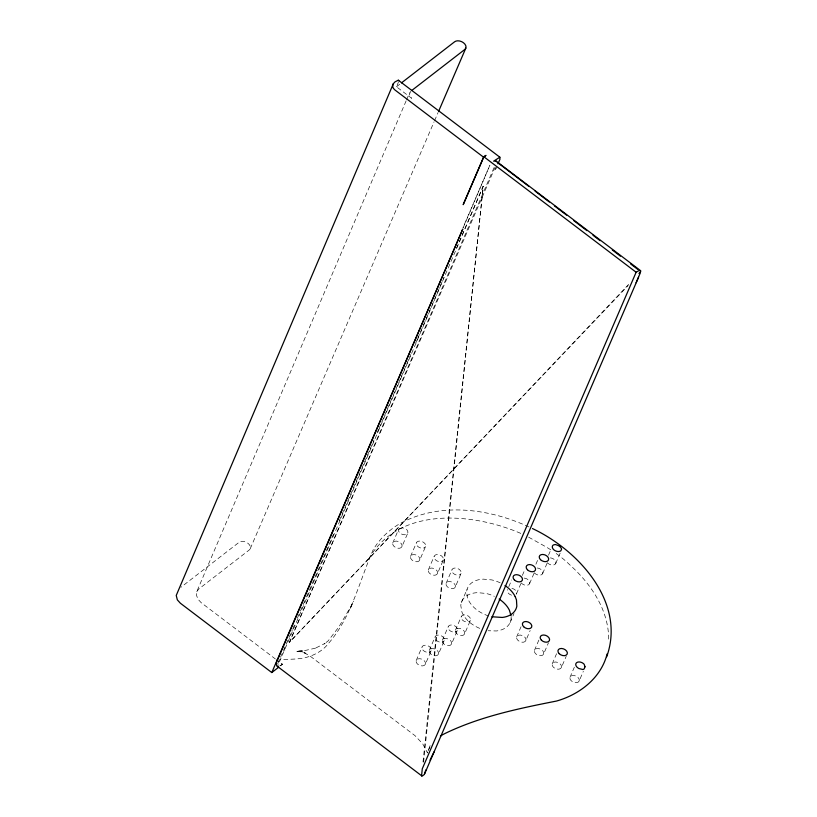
<?xml version="1.0" encoding="UTF-8"?>
<svg xmlns="http://www.w3.org/2000/svg" width="817" height="817" viewBox="0 0 817 817"><rect width="100%" height="100%" fill="white"/><g stroke="black" fill="none" stroke-linecap="round" stroke-linejoin="round"><path stroke-width="0.61" stroke-dasharray="4.08 3.06" d="M511.187 616.61L511.013 619.705A26.389 17.617 23.3 0 1 496.44 630.969L488.188 630.744M406.12 100.869L196.764 591.671L196.489 595.348L198.123 599.361L201.207 602.701L275.339 658.921M410.624 91.361L409.419 94.578L411.686 98.316L396.459 86.765L398.4 82.262M423.012 761.985L483.204 186.194L456.56 248.123M423.584 762.19L483.235 186.215L277.474 666.437M496.042 167.842L495.551 169.497L496.532 167.219M430.14 745.635L427.444 752.437L427.72 751.844M528.977 526.965C489.026 508.348 439.117 501.72 399.207 524.003C388.535 530.447 379.18 539.281 373.001 550.168C359.02 581.908 351.678 617.07 328.056 643.929A65.963 44.057 23.3 0 1 310.746 655.949C300.758 659.85 290.025 658.992 279.577 659.605M399.39 528.66A4.677 2.563 2.2 0 0 398.573 529.447L398.41 530.866L399.401 532.429M406.621 99.705L409.603 92.699M463.116 227.872L489.894 165.197L463.025 227.586M277.739 663.751L292.363 629.774M292.864 628.6L294.375 625.087M297.408 618.05L299.921 612.199M300.431 611.024L305.977 598.136M306.477 596.961L334.204 532.521M339.249 520.797L374.033 439.944M377.056 432.918L378.567 429.405M379.078 428.231L400.749 377.842M401.249 376.678L410.808 354.476M415.833 342.783L417.344 339.28M417.844 338.115L443.988 277.341M392.763 542.958L398.471 529.671M250.257 548.667L434.062 121.856M434.573 120.691L438.096 112.501M494.04 167.628L289.463 642.254L628.15 285.552M350.422 608.389L353.506 601.261M401.913 546.696A4.943 3.309 23.3 0 0 396.316 541.089A4.943 3.309 23.3 0 0 393.937 546.297A4.943 3.309 23.3 0 0 401.913 546.696L407.744 533.164M410.532 556.428L416.364 542.907M419.683 560.176A4.943 3.309 23.3 0 0 414.086 554.569A4.943 3.309 23.3 0 0 411.707 559.778A4.943 3.309 23.3 0 0 419.683 560.176L425.514 546.644A4.943 3.309 23.3 0 0 419.918 541.038A4.943 3.309 23.3 0 0 417.538 546.246A4.943 3.309 23.3 0 0 425.514 546.644M428.312 569.909L434.133 556.387M437.452 573.646A4.943 3.309 23.3 0 0 431.856 568.05A4.943 3.309 23.3 0 0 429.476 573.248A4.943 3.309 23.3 0 0 437.452 573.646L443.284 560.125A4.943 3.309 23.3 0 0 437.687 554.518A4.943 3.309 23.3 0 0 435.308 559.727A4.943 3.309 23.3 0 0 443.284 560.125M446.082 583.389L451.903 569.857M416.17 660.575L422.001 647.044M455.232 587.127A4.943 3.309 23.3 0 0 449.636 581.52A4.943 3.309 23.3 0 0 447.256 586.729A4.943 3.309 23.3 0 0 455.232 587.127L461.054 573.605A4.943 3.309 23.3 0 0 455.457 567.999A4.943 3.309 23.3 0 0 453.078 573.197A4.943 3.309 23.3 0 0 461.054 573.605M429.252 650.455L435.073 636.933M425.32 664.313A4.943 3.309 23.3 0 0 419.724 658.706A4.943 3.309 23.3 0 0 417.344 663.915A4.943 3.309 23.3 0 0 425.32 664.313L431.151 650.781A4.943 3.309 23.3 0 0 425.555 645.185A4.943 3.309 23.3 0 0 423.175 650.383A4.943 3.309 23.3 0 0 431.151 650.781M442.324 640.344L448.155 626.823M438.402 654.203A4.943 3.309 23.3 0 0 432.806 648.596A4.943 3.309 23.3 0 0 430.426 653.804A4.943 3.309 23.3 0 0 438.402 654.203L444.223 640.671A4.943 3.309 23.3 0 0 438.627 635.064A4.943 3.309 23.3 0 0 436.247 640.273A4.943 3.309 23.3 0 0 444.223 640.671M461.329 602.619L467.161 589.088M455.406 630.234L461.227 616.702M451.474 644.082A4.943 3.309 23.3 0 0 445.878 638.486A4.943 3.309 23.3 0 0 443.498 643.684A4.943 3.309 23.3 0 0 451.474 644.082L457.306 630.561A4.943 3.309 23.3 0 0 451.709 624.954A4.943 3.309 23.3 0 0 449.33 630.162A4.943 3.309 23.3 0 0 457.306 630.561M464.556 633.972A4.943 3.309 23.3 0 0 458.95 628.365A4.943 3.309 23.3 0 0 456.58 633.573A4.943 3.309 23.3 0 0 464.556 633.972L470.378 620.44A4.943 3.309 23.3 0 0 464.781 614.844A4.943 3.309 23.3 0 0 462.402 620.042A4.943 3.309 23.3 0 0 470.378 620.44M508.787 586.688L511.708 579.927M522.349 575.444L524.78 569.806M516.487 593.806L520.848 583.665M510.125 622.564L514.005 613.547M535.911 564.21L538.342 558.573M529.559 583.695L534.41 572.421M548.503 555.223L550.934 549.586M542.631 573.585L547.492 562.31M516.661 636.913L521.032 626.772M555.713 563.475L560.544 552.241M525.811 640.651A4.943 3.309 23.3 0 0 520.204 635.054A4.943 3.309 23.3 0 0 517.835 640.252A4.943 3.309 23.3 0 0 525.811 640.651L530.172 630.51M534.43 650.393L539.281 639.119M543.581 654.131A4.943 3.309 23.3 0 0 537.984 648.524A4.943 3.309 23.3 0 0 535.605 653.733A4.943 3.309 23.3 0 0 543.581 654.131L548.432 642.856M552.2 663.874L556.571 653.723M561.35 667.612A4.943 3.309 23.3 0 0 555.754 662.005A4.943 3.309 23.3 0 0 553.375 667.213A4.943 3.309 23.3 0 0 561.35 667.612L566.201 656.337M569.97 677.344L574.341 667.203M579.12 681.092A4.943 3.309 23.3 0 0 573.524 675.485A4.943 3.309 23.3 0 0 571.144 680.684A4.943 3.309 23.3 0 0 579.12 681.092L583.328 671.319M495.225 167.138L289.484 642.264L629.304 283.693M428.21 750.782L430.181 746.534M352.372 603.886L339.045 626.68L328.209 640.814L323.951 644.184L325.105 643.357L314.606 648.565L315.76 648.095L303.015 650.955L296.224 651.394L304.016 650.853L296.295 651.21L303.27 652.14L299.706 651.292L305.956 653.355L302.903 652.119L309.745 655.816L415.005 735.647L422.726 743.848L427.495 752.968M368.896 558.746C398.962 505.621 474.146 512.719 522.083 533.971M196.764 591.671L198.797 589.006L249.236 549.994A6.597 4.402 23.3 0 0 247.898 543.254A6.597 4.402 23.3 0 0 239.085 542.294L180.894 587.3M396.459 86.765L400.473 83.661M280.507 665.814L282.457 664.282L276.35 659.687M279.771 665.937L282.457 664.282L281.957 663.904M399.697 528.507L402.281 527.864L404.762 528.282A4.688 4.034 11.9 0 1 405.835 528.885A4.943 3.309 23.3 0 1 407.029 534.052A4.943 3.309 23.3 0 1 400.248 533.205A4.688 1.91 31.1 0 1 399.36 532.429M528.63 537.167L546.093 546.941A92.372 61.694 23.3 0 1 552.221 550.76M284.837 650.577L284.459 648.667M608.685 639.108C608.645 610.095 591.089 584.043 570.205 565.231A92.372 61.694 23.3 0 0 554.314 552.18M488.678 615.957A26.369 17.617 23.3 0 1 467.733 598.514L466.619 592.07A26.369 17.617 23.3 0 1 483.358 579.141L491.783 579.917A26.369 17.617 23.3 0 1 500.147 582.807M524.228 578.109A4.943 3.309 23.3 0 1 529.508 581.571A4.943 3.309 23.3 0 1 527.231 585.238A4.943 3.309 23.3 0 1 521.236 582.919M479.712 628.365A26.389 17.617 23.3 0 1 461.911 612.045L460.798 605.601A26.389 17.617 23.3 0 1 477.537 592.652L485.962 593.448A26.389 17.617 23.3 0 1 494.336 596.328M511.942 588.352A4.943 3.309 23.3 0 1 516.191 594.286M511.565 595.164A4.943 3.309 23.3 0 1 507.571 589.557M537.3 567.999A4.943 3.309 23.3 0 1 542.59 571.451A4.943 3.309 23.3 0 1 540.313 575.127A4.943 3.309 23.3 0 1 534.318 572.809M550.382 557.888A4.943 3.309 23.3 0 1 555.662 561.34A4.943 3.309 23.3 0 1 553.385 565.017A4.943 3.309 23.3 0 1 547.39 562.699"/><path stroke-width="1.23" d="M276.738 666.1L276.34 662.73L462.779 229.087L271.795 672.554L180.394 603.242L177.34 599.872L176.237 595.45L393.324 83.722L395.019 81.863L398.308 80.199L499.861 157.211L499.953 159.274L497.992 163.819M421.552 775.936L422.277 768.817L636.126 272.245L638.782 270.672L640.579 270.652L640.722 271.642L638.965 273.501M607.082 653.937L607.041 654.223C600.955 678.11 579.447 694.573 556.53 701.047C518.744 708.502 480.682 716.376 445.704 733.155A65.963 44.057 23.3 0 0 440.394 736.117M425.82 769.931L424.309 774.496L422.134 776.15L277.474 666.437L278.444 666.386M640.436 272.612L636.106 282.733M393.324 83.722L392.64 85.989L393.232 88.154L394.764 89.839L483.623 157.232L486.003 155.383L483.807 156.721L463.188 204.679L483.623 157.232M606.694 656.766C626.139 602.466 578.518 550.168 532.459 528.548M438.606 111.326L465.823 48.132M424.646 773.801L638.598 277.147M434.052 751.885L430.018 760.167M401.474 82.885L454.64 41.769A6.597 4.402 23.3 0 1 463.453 42.729A6.597 4.402 23.3 0 1 464.802 49.469L411.625 90.585M271.795 672.554L278.577 667.305M499.861 157.211L493.621 161.153L496.123 161.092L640.579 270.652M491.916 616.753L502.261 617.448A26.389 17.617 23.3 0 0 516.834 606.173L516.456 599.862L515.19 596.594M483.807 156.721L636.126 272.245M559.727 546.471L559.41 546.226A4.708 1.889 30.5 0 0 558.338 545.572L555.356 544.5L553.334 544.959A4.943 3.309 23.3 0 0 554.13 550.045A4.943 3.309 23.3 0 0 560.819 550.832L561.647 549.034L560.585 547.237A4.708 1.889 30.5 0 0 559.706 546.491M497.573 162.563L529.048 186.552M535.135 191.188L549.351 202.024M554.426 205.884L566.61 215.167M573.718 220.59L586.912 230.649M593.009 235.286L600.117 240.698M612.301 249.982L620.42 256.17M630.571 263.911L637.679 269.324M398.308 80.199L398.778 80.863M496.133 161.102L496.562 161.786M511.003 615.538L509.369 610.125A26.369 17.617 23.3 0 0 499.156 599.065M504.988 585.544A26.389 17.617 23.3 0 1 515.2 596.604M585.003 666.774L584.206 668.817A4.698 3.36 49.9 0 1 582.868 669.521L578.844 668.51A4.688 1.818 29.7 0 1 577.833 667.836A4.943 3.309 23.3 0 1 576.618 662.669A4.943 3.309 23.3 0 1 583.379 663.516A4.688 4.003 9.5 0 1 584.186 664.374L585.003 666.774M559.196 653.682A4.943 3.309 23.3 0 0 567.172 654.08A4.943 3.309 23.3 0 0 561.575 648.473A4.943 3.309 23.3 0 0 559.196 653.682M514.332 579.886A4.943 3.309 23.3 0 0 522.308 580.284A4.943 3.309 23.3 0 0 516.712 574.678A4.943 3.309 23.3 0 0 514.332 579.886M540.486 559.655A4.943 3.309 23.3 0 0 548.462 560.053A4.943 3.309 23.3 0 0 542.866 554.447A4.943 3.309 23.3 0 0 540.486 559.655M527.414 569.766A4.943 3.309 23.3 0 0 535.39 570.164A4.943 3.309 23.3 0 0 529.784 564.567A4.943 3.309 23.3 0 0 527.414 569.766M541.426 640.201A4.943 3.309 23.3 0 0 549.402 640.599A4.943 3.309 23.3 0 0 543.805 635.003A4.943 3.309 23.3 0 0 541.426 640.201M523.656 626.731A4.943 3.309 23.3 0 0 531.632 627.129A4.943 3.309 23.3 0 0 526.036 621.523A4.943 3.309 23.3 0 0 523.656 626.731"/></g></svg>
